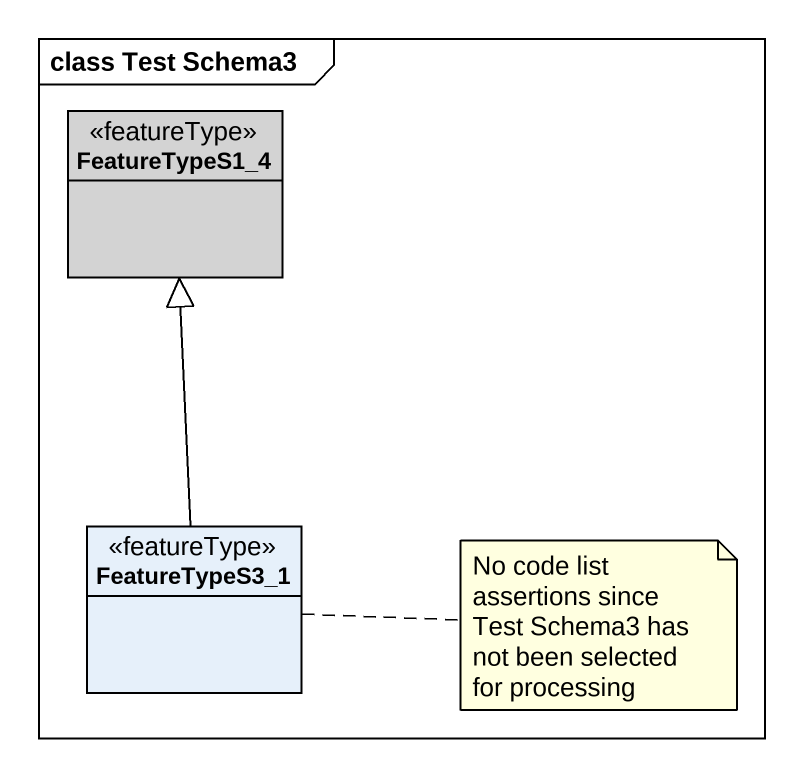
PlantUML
@startuml
mainframe class Test Schema3
hide circle
hide empty members
class FeatureTypeS1_4 <<featureType>> #D3D3D3
class FeatureTypeS3_1 <<featureType>>
FeatureTypeS3_1 -up-|> FeatureTypeS1_4
note right of FeatureTypeS3_1 : No code list assertions since Test Schema3 has not been selected for processing
@enduml
